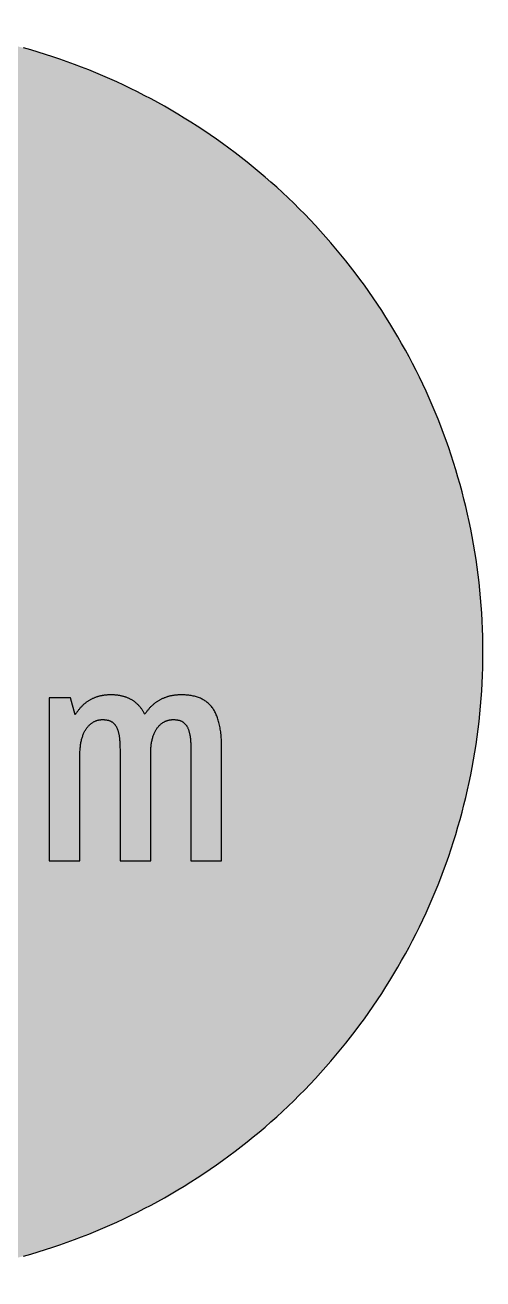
# Model space of a CAD drawing. Header units: millimetres. Extents: x 0 to 212, y 0 to 212.
# Drawn here: x 134.5 to 211.7, y 0.1 to 211.7 of the extents above; entities that cross this region are included whole.
import ezdxf

# ---------------------------------------------------------------- set-up
doc = ezdxf.new("R2010")
doc.units = ezdxf.units.MM

msp = doc.modelspace()

# ---------------------------------------------------------------- hatches: boundary and pattern name
for color, points in [(254, [(211.7189, 105.8869), (211.709, 107.2007), (211.6861, 108.5139), (211.6455, 109.8245), (211.5871, 111.1326), (211.5134, 112.4407), (211.4245, 113.7437), (211.3204, 115.0468), (211.201, 116.3447), (211.0638, 117.6426), (210.9114, 118.9355), (210.7413, 120.2258), (210.5584, 121.5136), (210.3577, 122.7988), (210.1418, 124.079), (209.9107, 125.3566), (209.6643, 126.6292), (209.4027, 127.8992), (209.1258, 129.1641), (208.8337, 130.4239), (208.5264, 131.6812), (208.2038, 132.936), (207.866, 134.1831), (207.5104, 135.4277), (207.1421, 136.6647), (206.7611, 137.8991), (206.3623, 139.1285), (205.9483, 140.3502), (205.5216, 141.5694), (205.0771, 142.781), (204.6199, 143.9901), (204.1474, 145.1915), (203.6623, 146.3853), (203.1619, 147.574), (202.6463, 148.7576), (202.1154, 149.9362), (201.5693, 151.1046), (201.0105, 152.2705), (200.439, 153.4262), (199.8523, 154.5768), (199.2503, 155.7198), (198.6356, 156.8577), (198.0057, 157.9855), (197.3605, 159.1081), (196.7052, 160.2232), (196.0321, 161.3281), (195.3489, 162.4279), (194.6504, 163.5176), (193.9366, 164.6022), (193.2102, 165.6766), (192.471, 166.7434), (191.7167, 167.8), (190.9521, 168.849), (190.1698, 169.8904), (189.3773, 170.9217), (188.5696, 171.9428), (187.7517, 172.9562), (186.9161, 173.9621), (186.0702, 174.9552), (185.2117, 175.9407), (184.338, 176.9161), (183.454, 177.8838), (182.5549, 178.8389), (181.643, 179.7837), (180.721, 180.7185), (179.7837, 181.643), (178.8389, 182.5549), (177.8838, 183.454), (176.9161, 184.338), (175.9407, 185.2117), (174.9552, 186.0702), (173.9621, 186.9161), (172.9562, 187.7492), (171.9428, 188.5696), (170.9217, 189.3773), (169.8904, 190.1698), (168.849, 190.9496), (167.8, 191.7167), (166.7408, 192.471), (165.6766, 193.2102), (164.6022, 193.9366), (163.5176, 194.6504), (162.4279, 195.3489), (161.3281, 196.0321), (160.2232, 196.7052), (159.1081, 197.3631), (157.9855, 198.0057), (156.8577, 198.6356), (155.7198, 199.2503), (154.5768, 199.8523), (153.4262, 200.439), (152.2705, 201.0131), (151.1046, 201.5719), (149.9362, 202.1154), (148.7576, 202.6463), (147.574, 203.1619), (146.3853, 203.6623), (145.1889, 204.15), (143.9875, 204.6199), (142.781, 205.0796), (141.5694, 205.5216), (140.3502, 205.9483), (139.1285, 206.3623), (137.8991, 206.7611), (136.6647, 207.1446), (135.4252, 207.5129), (134.1831, 207.866), (132.9334, 208.2038), (131.6812, 208.5264), (130.4239, 208.8337), (129.1641, 209.1284), (127.8966, 209.4052), (126.6292, 209.6668), (125.3541, 209.9132), (124.0765, 210.1444), (122.7963, 210.3603), (121.5136, 210.5584), (120.2258, 210.7438), (118.9355, 210.9114), (117.6401, 211.0638), (116.3447, 211.201), (115.0468, 211.3229), (113.7437, 211.4271), (112.4382, 211.516), (111.1326, 211.5896), (109.8245, 211.6455), (108.5113, 211.6861), (107.1982, 211.7115), (105.885, 211.7192), (104.5693, 211.7115), (103.2561, 211.6861), (101.9454, 211.6455), (100.6373, 211.5896), (99.3292, 211.516), (98.0262, 211.4271), (96.7232, 211.3229), (95.4253, 211.201), (94.1273, 211.0638), (92.8345, 210.9114), (91.5441, 210.7438), (90.2564, 210.5584), (88.9711, 210.3603), (87.691, 210.1444), (86.4133, 209.9132), (85.1408, 209.6668), (83.8708, 209.4052), (82.6059, 209.1284), (81.346, 208.8337), (80.0887, 208.5264), (78.834, 208.2038), (77.5868, 207.866), (76.3422, 207.5129), (75.1053, 207.1446), (73.8708, 206.7611), (72.6415, 206.3623), (71.4197, 205.9483), (70.2005, 205.5216), (68.9889, 205.0796), (67.7799, 204.6199), (66.5785, 204.15), (65.3847, 203.6623), (64.196, 203.1619), (63.0123, 202.6463), (61.8338, 202.1154), (60.6628, 201.5719), (59.4995, 201.0131), (58.3438, 200.439), (57.1932, 199.8523), (56.0502, 199.2503), (54.9123, 198.6356), (53.7845, 198.0057), (52.6618, 197.3631), (51.5468, 196.7052), (50.4419, 196.0321), (49.342, 195.3489), (48.2524, 194.6504), (47.1678, 193.9366), (46.0934, 193.2102), (45.0266, 192.471), (43.9699, 191.7167), (42.9209, 190.9496), (41.8795, 190.1698), (40.8483, 189.3773), (39.8272, 188.5696), (38.8137, 187.7492), (37.8079, 186.9161), (36.8148, 186.0702), (35.8292, 185.2117), (34.8539, 184.338), (33.8861, 183.454), (32.9311, 182.5549), (31.9862, 181.643), (31.049, 180.7185), (30.1269, 179.7837), (29.2151, 178.8389), (28.3159, 177.8838), (27.432, 176.9161), (26.5582, 175.9407), (25.6997, 174.9552), (24.8539, 173.9621), (24.0208, 172.9562), (23.2004, 171.9428), (22.3926, 170.9217), (21.6002, 169.8904), (20.8204, 168.849), (20.0533, 167.8), (19.2989, 166.7434), (18.5598, 165.6766), (17.8333, 164.6022), (17.1196, 163.5176), (16.4211, 162.4279), (15.7378, 161.3281), (15.0647, 160.2232), (14.4069, 159.1081), (13.7643, 157.9855), (13.1343, 156.8577), (12.5197, 155.7198), (11.9177, 154.5768), (11.3309, 153.4262), (10.7569, 152.2705), (10.1981, 151.1046), (9.6545, 149.9362), (9.1237, 148.7576), (8.6081, 147.574), (8.1077, 146.3853), (7.62, 145.1915), (7.1501, 143.9901), (6.6904, 142.781), (6.2484, 141.5694), (5.8217, 140.3502), (5.4077, 139.1285), (5.0089, 137.8991), (4.6253, 136.6647), (4.257, 135.4277), (3.904, 134.1831), (3.5662, 132.936), (3.2436, 131.6812), (2.9362, 130.4239), (2.6416, 129.1641), (2.3647, 127.8992), (2.1031, 126.6292), (1.8567, 125.3566), (1.6256, 124.079), (1.4097, 122.7988), (1.2116, 121.5136), (1.0262, 120.2258), (0.8585, 118.9355), (0.7061, 117.6426), (0.569, 116.3447), (0.447, 115.0468), (0.3429, 113.7437), (0.254, 112.4407), (0.1803, 111.1326), (0.1245, 109.8245), (0.0838, 108.5139), (0.0584, 107.2007), (0.0508, 105.885), (0.0584, 104.5718), (0.0838, 103.2586), (0.1245, 101.9454), (0.1803, 100.6373), (0.254, 99.3318), (0.3429, 98.0262), (0.447, 96.7232), (0.569, 95.4253), (0.7061, 94.1299), (0.8585, 92.8345), (1.0262, 91.5441), (1.2116, 90.2564), (1.4097, 88.9737), (1.6256, 87.6935), (1.8567, 86.4159), (2.1031, 85.1408), (2.3647, 83.8733), (2.6416, 82.6059), (2.9362, 81.346), (3.2436, 80.0887), (3.5662, 78.8365), (3.904, 77.5868), (4.257, 76.3448), (4.6253, 75.1053), (5.0089, 73.8708), (5.4077, 72.6415), (5.8217, 71.4197), (6.2484, 70.2005), (6.6904, 68.9889), (7.1501, 67.7824), (7.62, 66.581), (8.1077, 65.3847), (8.6081, 64.196), (9.1237, 63.0123), (9.6545, 61.8338), (10.1981, 60.6654), (10.7569, 59.4995), (11.3309, 58.3438), (11.9177, 57.1932), (12.5197, 56.0502), (13.1343, 54.9123), (13.7643, 53.7845), (14.4069, 52.6618), (15.0647, 51.5468), (15.7378, 50.4419), (16.4211, 49.342), (17.1196, 48.2524), (17.8333, 47.1678), (18.5598, 46.0934), (19.2989, 45.0291), (20.0533, 43.9699), (20.8204, 42.9209), (21.6002, 41.8795), (22.3926, 40.8483), (23.2004, 39.8272), (24.0208, 38.8137), (24.8539, 37.8079), (25.6997, 36.8148), (26.5582, 35.8292), (27.432, 34.8539), (28.3159, 33.8861), (29.2151, 32.9311), (30.1269, 31.9862), (31.049, 31.049), (31.9862, 30.1269), (32.9311, 29.2151), (33.8861, 28.3159), (34.8539, 27.432), (35.8292, 26.5582), (36.8148, 25.6997), (37.8079, 24.8539), (38.8137, 24.0182), (39.8272, 23.2004), (40.8483, 22.3926), (41.8795, 21.6002), (42.9209, 20.8178), (43.9699, 20.0533), (45.0266, 19.2989), (46.0934, 18.5598), (47.1678, 17.8333), (48.2524, 17.1196), (49.342, 16.4211), (50.4419, 15.7378), (51.5468, 15.0647), (52.6618, 14.4094), (53.7845, 13.7643), (54.9123, 13.1343), (56.0502, 12.5197), (57.1932, 11.9177), (58.3438, 11.3309), (59.4995, 10.7594), (60.6628, 10.2006), (61.8338, 9.6545), (63.0123, 9.1237), (64.196, 8.6081), (65.3847, 8.1077), (66.5785, 7.6225), (67.7799, 7.1501), (68.9889, 6.6929), (70.2005, 6.2484), (71.4197, 5.8217), (72.6415, 5.4077), (73.8708, 5.0089), (75.1053, 4.6279), (76.3422, 4.2596), (77.5868, 3.904), (78.834, 3.5662), (80.0887, 3.2436), (81.346, 2.9362), (82.6059, 2.6441), (83.8708, 2.3673), (85.1408, 2.1057), (86.4133, 1.8593), (87.691, 1.6281), (88.9711, 1.4122), (90.2564, 1.2116), (91.5441, 1.0287), (92.8345, 0.8585), (94.1273, 0.7061), (95.4253, 0.569), (96.7232, 0.4496), (98.0262, 0.3454), (99.3292, 0.2565), (100.6373, 0.1829), (101.9454, 0.1245), (103.2561, 0.0838), (104.5693, 0.061), (105.885, 0.0533), (107.1982, 0.061), (108.5113, 0.0838), (109.8245, 0.1245), (111.1326, 0.1829), (112.4382, 0.2565), (113.7437, 0.3454), (115.0468, 0.4496), (116.3447, 0.569), (117.6401, 0.7061), (118.9355, 0.8585), (120.2258, 1.0287), (121.5136, 1.2116), (122.7963, 1.4122), (124.0765, 1.6281), (125.3541, 1.8593), (126.6292, 2.1057), (127.8966, 2.3673), (129.1641, 2.6441), (130.4239, 2.9362), (131.6812, 3.2436), (132.9334, 3.5662), (134.1831, 3.904), (135.4252, 4.2596), (136.6647, 4.6279), (137.8991, 5.0089), (139.1285, 5.4077), (140.3502, 5.8217), (141.5694, 6.2484), (142.781, 6.6929), (143.9875, 7.1501), (145.1889, 7.6225), (146.3853, 8.1077), (147.574, 8.6081), (148.7576, 9.1237), (149.9362, 9.6545), (151.1046, 10.2006), (152.2705, 10.7594), (153.4262, 11.3309), (154.5768, 11.9177), (155.7198, 12.5197), (156.8577, 13.1343), (157.9855, 13.7643), (159.1081, 14.4094), (160.2232, 15.0647), (161.3281, 15.7378), (162.4279, 16.4211), (163.5176, 17.1196), (164.6022, 17.8333), (165.6766, 18.5598), (166.7408, 19.2989), (167.8, 20.0533), (168.849, 20.8178), (169.8904, 21.6002), (170.9217, 22.3926), (171.9428, 23.2004), (172.9562, 24.0182), (173.9621, 24.8539), (174.9552, 25.6997), (175.9407, 26.5582), (176.9161, 27.432), (177.8838, 28.3159), (178.8389, 29.2151), (179.7837, 30.1269), (180.721, 31.049), (181.643, 31.9862), (182.5549, 32.9311), (183.454, 33.8861), (184.338, 34.8539), (185.2117, 35.8292), (186.0702, 36.8148), (186.9161, 37.8079), (187.7517, 38.8137), (188.5696, 39.8272), (189.3773, 40.8483), (190.1698, 41.8795), (190.9521, 42.9209), (191.7167, 43.9699), (192.471, 45.0291), (193.2102, 46.0934), (193.9366, 47.1678), (194.6504, 48.2524), (195.3489, 49.342), (196.0321, 50.4419), (196.7052, 51.5468), (197.3605, 52.6618), (198.0057, 53.7845), (198.6356, 54.9123), (199.2503, 56.0502), (199.8523, 57.1932), (200.439, 58.3438), (201.0105, 59.4995), (201.5693, 60.6654), (202.1154, 61.8338), (202.6463, 63.0123), (203.1619, 64.196), (203.6623, 65.3847), (204.1474, 66.581), (204.6199, 67.7824), (205.0771, 68.9889), (205.5216, 70.2005), (205.9483, 71.4197), (206.3623, 72.6415), (206.7611, 73.8708), (207.1421, 75.1053), (207.5104, 76.3448), (207.866, 77.5868), (208.2038, 78.8365), (208.5264, 80.0887), (208.8337, 81.346), (209.1258, 82.6059), (209.4027, 83.8733), (209.6643, 85.1408), (209.9107, 86.4159), (210.1418, 87.6935), (210.3577, 88.9737), (210.5584, 90.2564), (210.7413, 91.5441), (210.9114, 92.8345), (211.0638, 94.1299), (211.201, 95.4253), (211.3204, 96.7232), (211.4245, 98.0262), (211.5134, 99.3318), (211.5871, 100.6373), (211.6455, 101.9454), (211.6861, 103.2586), (211.709, 104.5718), (211.7166, 105.885)]), (59, [(155.6632, 70.6092), (155.6632, 88.7578), (155.6639, 88.9686), (155.669, 89.1743), (155.6766, 89.375), (155.6868, 89.5706), (155.702, 89.7636), (155.7172, 89.949), (155.7376, 90.1319), (155.7604, 90.3097), (155.7858, 90.4824), (155.8138, 90.6501), (155.8442, 90.8152), (155.8773, 90.9752), (155.9128, 91.1301), (155.9509, 91.28), (155.9916, 91.4273), (156.0347, 91.5695), (156.0779, 91.7092), (156.1262, 91.8439), (156.1744, 91.9734), (156.2252, 92.1004), (156.2786, 92.2223), (156.3345, 92.3392), (156.3903, 92.4535), (156.4488, 92.5652), (156.5097, 92.6719), (156.5707, 92.776), (156.6342, 92.8751), (156.7002, 92.9716), (156.7663, 93.0631), (156.8323, 93.1545), (156.9009, 93.2383), (156.972, 93.3221), (157.0431, 93.4009), (157.1142, 93.4771), (157.1879, 93.5482), (157.2641, 93.6168), (157.3378, 93.6828), (157.414, 93.7463), (157.4927, 93.8073), (157.5689, 93.8632), (157.6476, 93.919), (157.7264, 93.9698), (157.8051, 94.0181), (157.8839, 94.0638), (157.9651, 94.107), (158.0464, 94.1476), (158.1252, 94.1832), (158.2064, 94.2188), (158.2877, 94.2518), (158.369, 94.2823), (158.4503, 94.3102), (158.5316, 94.3356), (158.6128, 94.3585), (158.6916, 94.3788), (158.7729, 94.3966), (158.8516, 94.4143), (158.9329, 94.427), (159.0116, 94.4397), (159.0904, 94.4499), (159.1691, 94.4575), (159.2453, 94.4651), (159.3215, 94.4702), (159.3977, 94.4728), (159.4714, 94.4728), (159.5628, 94.4728), (159.6542, 94.4702), (159.7406, 94.4651), (159.8295, 94.4601), (159.9133, 94.4524), (159.9971, 94.4448), (160.081, 94.4347), (160.1622, 94.422), (160.241, 94.4067), (160.3197, 94.3915), (160.3985, 94.3737), (160.4721, 94.3534), (160.5483, 94.3305), (160.6194, 94.3077), (160.6906, 94.2823), (160.7617, 94.2543), (160.8303, 94.2238), (160.8963, 94.1908), (160.9623, 94.1553), (161.0284, 94.1172), (161.0893, 94.0791), (161.1503, 94.0359), (161.2113, 93.9927), (161.2697, 93.9444), (161.3281, 93.8962), (161.384, 93.8428), (161.4373, 93.7895), (161.4907, 93.7311), (161.5415, 93.6701), (161.5923, 93.6066), (161.6405, 93.5431), (161.6888, 93.4745), (161.7345, 93.4009), (161.7777, 93.3272), (161.8209, 93.251), (161.8615, 93.1697), (161.9021, 93.0859), (161.9402, 92.9996), (161.9783, 92.9081), (162.0139, 92.8167), (162.0469, 92.7202), (162.0799, 92.6186), (162.113, 92.517), (162.1434, 92.4103), (162.1714, 92.3011), (162.1968, 92.1868), (162.2222, 92.0699), (162.2476, 91.9505), (162.2704, 91.8261), (162.2908, 91.6965), (162.3111, 91.567), (162.3289, 91.4298), (162.3466, 91.2927), (162.3619, 91.1479), (162.3746, 91.0006), (162.3873, 90.8507), (162.4, 90.6958), (162.4076, 90.5383), (162.4178, 90.3757), (162.4228, 90.2081), (162.4279, 90.0354), (162.433, 89.8601), (162.433, 89.6823), (162.4355, 89.4969), (162.4362, 70.6092), (167.6217, 70.6092), (167.6217, 89.7636), (167.6197, 90.0506), (167.6146, 90.3326), (167.607, 90.6094), (167.5968, 90.8837), (167.5841, 91.1504), (167.5663, 91.4121), (167.546, 91.6686), (167.5257, 91.9226), (167.4978, 92.169), (167.4698, 92.4128), (167.4393, 92.649), (167.4038, 92.8827), (167.3657, 93.1088), (167.3225, 93.3323), (167.2793, 93.5507), (167.2311, 93.7641), (167.1803, 93.9724), (167.1244, 94.1756), (167.0685, 94.3737), (167.0075, 94.5667), (166.944, 94.7572), (166.8755, 94.9401), (166.8043, 95.1205), (166.7307, 95.2957), (166.6519, 95.4659), (166.5707, 95.631), (166.4868, 95.7936), (166.4005, 95.9485), (166.309, 96.1009), (166.2125, 96.2482), (166.116, 96.3905), (166.0144, 96.5302), (165.9077, 96.6622), (165.7985, 96.7918), (165.6867, 96.9162), (165.5699, 97.0356), (165.4505, 97.1525), (165.3286, 97.2642), (165.2016, 97.3709), (165.0695, 97.4725), (164.9374, 97.569), (164.7977, 97.663), (164.658, 97.7519), (164.5107, 97.8383), (164.3634, 97.917), (164.211, 97.9932), (164.0535, 98.0669), (163.8935, 98.1329), (163.7284, 98.1964), (163.5608, 98.2574), (163.388, 98.3107), (163.2128, 98.3615), (163.0324, 98.4098), (162.8496, 98.4504), (162.6616, 98.491), (162.4711, 98.5241), (162.2755, 98.5545), (162.0749, 98.5799), (161.8717, 98.6028), (161.6659, 98.6206), (161.4551, 98.6333), (161.2392, 98.6434), (161.0182, 98.6511), (160.7947, 98.6511), (160.6779, 98.6511), (160.5636, 98.6485), (160.4467, 98.646), (160.3324, 98.6409), (160.2181, 98.6333), (160.1038, 98.6257), (159.9921, 98.6155), (159.8778, 98.6053), (159.766, 98.5926), (159.6542, 98.5774), (159.5425, 98.5622), (159.4333, 98.5444), (159.3215, 98.5266), (159.2123, 98.5063), (159.1031, 98.4834), (158.9938, 98.4606), (158.8872, 98.4352), (158.7805, 98.4072), (158.6738, 98.3793), (158.5671, 98.3488), (158.463, 98.3183), (158.3588, 98.2853), (158.2547, 98.2497), (158.1506, 98.2142), (158.049, 98.1761), (157.9448, 98.138), (157.8458, 98.0948), (157.7442, 98.0542), (157.6451, 98.0084), (157.546, 97.9627), (157.447, 97.9145), (157.3479, 97.8662), (157.2514, 97.8154), (157.1549, 97.7621), (157.0609, 97.7062), (156.9644, 97.6503), (156.8704, 97.5944), (156.779, 97.5335), (156.685, 97.4725), (156.5935, 97.409), (156.5046, 97.3455), (156.4132, 97.2795), (156.3243, 97.2109), (156.2354, 97.1398), (156.149, 97.0686), (156.0627, 96.995), (155.9763, 96.9213), (155.89, 96.8451), (155.8061, 96.7664), (155.7249, 96.6851), (155.641, 96.6038), (155.5598, 96.52), (155.4785, 96.4336), (155.3997, 96.3473), (155.321, 96.2558), (155.2423, 96.1669), (155.1661, 96.073), (155.0899, 95.979), (155.0162, 95.8825), (154.9425, 95.7834), (154.8689, 95.6818), (154.7978, 95.5802), (154.7266, 95.4761), (154.6555, 95.3719), (154.6022, 95.4735), (154.5488, 95.5751), (154.4955, 95.6767), (154.4371, 95.7732), (154.3812, 95.8698), (154.3228, 95.9663), (154.2618, 96.0577), (154.2009, 96.1492), (154.1399, 96.2406), (154.0764, 96.327), (154.0129, 96.4159), (153.9469, 96.4997), (153.8808, 96.5835), (153.8122, 96.6648), (153.7437, 96.7435), (153.6725, 96.8223), (153.6014, 96.8985), (153.5303, 96.9721), (153.4566, 97.0458), (153.3804, 97.1169), (153.3042, 97.188), (153.228, 97.2541), (153.1493, 97.3226), (153.068, 97.3861), (152.9867, 97.4496), (152.9055, 97.5106), (152.8216, 97.5716), (152.7378, 97.63), (152.6515, 97.6859), (152.5651, 97.7392), (152.4762, 97.7925), (152.3873, 97.8459), (152.2984, 97.8941), (152.207, 97.9449), (152.113, 97.9907), (152.019, 98.0364), (151.9225, 98.0796), (151.826, 98.1202), (151.7294, 98.1608), (151.6304, 98.2015), (151.5288, 98.237), (151.4297, 98.2726), (151.3256, 98.3056), (151.2214, 98.3386), (151.1173, 98.3691), (151.0106, 98.3996), (150.9039, 98.4275), (150.7947, 98.4529), (150.6855, 98.4758), (150.5737, 98.4987), (150.462, 98.5215), (150.3477, 98.5393), (150.2334, 98.5571), (150.1165, 98.5749), (149.9997, 98.5901), (149.8803, 98.6028), (149.7609, 98.613), (149.6416, 98.6231), (149.5196, 98.6333), (149.3952, 98.6409), (149.2707, 98.646), (149.1437, 98.6485), (149.0167, 98.6511), (148.8897, 98.6511), (148.7805, 98.6511), (148.6713, 98.6485), (148.5621, 98.646), (148.4528, 98.6409), (148.3462, 98.6358), (148.2369, 98.6257), (148.1303, 98.618), (148.021, 98.6079), (147.9144, 98.5952), (147.8077, 98.5799), (147.701, 98.5647), (147.5943, 98.5495), (147.4876, 98.5291), (147.3835, 98.5088), (147.2768, 98.4885), (147.1727, 98.4656), (147.0685, 98.4402), (146.9644, 98.4148), (146.8603, 98.3869), (146.7587, 98.3564), (146.6545, 98.3259), (146.5529, 98.2929), (146.4513, 98.2599), (146.3497, 98.2218), (146.2481, 98.1837), (146.1491, 98.1456), (146.05, 98.105), (145.9509, 98.0618), (145.8519, 98.0161), (145.7554, 97.9703), (145.6588, 97.9221), (145.5623, 97.8713), (145.4658, 97.8205), (145.3693, 97.7671), (145.2753, 97.7113), (145.1813, 97.6554), (145.0899, 97.5944), (144.9959, 97.5335), (144.9045, 97.4725), (144.8156, 97.4065), (144.7241, 97.3404), (144.6352, 97.2718), (144.5463, 97.2033), (144.46, 97.1296), (144.3736, 97.0559), (144.2872, 96.9797), (144.2034, 96.901), (144.1196, 96.8223), (144.0358, 96.741), (143.9545, 96.6572), (143.8732, 96.5708), (143.7919, 96.4819), (143.7132, 96.393), (143.6345, 96.3016), (143.5583, 96.2076), (143.4821, 96.1111), (143.4059, 96.012), (143.3322, 95.9129), (143.2585, 95.8088), (143.1874, 95.7047), (143.1163, 95.598), (143.0452, 95.4913), (142.9766, 95.3795), (142.9106, 95.2652), (142.1172, 98.1244), (138.5175, 98.1244), (138.5175, 70.6092), (143.7047, 70.6092), (143.7047, 88.4407), (143.7056, 88.6612), (143.7107, 88.8797), (143.7183, 89.093), (143.7284, 89.3013), (143.7437, 89.502), (143.7615, 89.7001), (143.7818, 89.8931), (143.8046, 90.0811), (143.83, 90.264), (143.858, 90.4418), (143.891, 90.6145), (143.924, 90.7847), (143.9596, 90.9472), (143.9977, 91.1073), (144.0383, 91.2622), (144.084, 91.4146), (144.1272, 91.5594), (144.1755, 91.7016), (144.2263, 91.8388), (144.2771, 91.9734), (144.333, 92.1004), (144.3863, 92.2274), (144.4447, 92.3468), (144.5031, 92.4636), (144.5641, 92.5779), (144.6276, 92.6871), (144.6911, 92.7913), (144.7571, 92.8929), (144.8232, 92.9894), (144.8918, 93.0834), (144.9629, 93.1748), (145.0315, 93.2612), (145.1051, 93.345), (145.1762, 93.4237), (145.2524, 93.4999), (145.3261, 93.5736), (145.4023, 93.6447), (145.4785, 93.7108), (145.5547, 93.7743), (145.6334, 93.8327), (145.7122, 93.8911), (145.7909, 93.9444), (145.8697, 93.9952), (145.9484, 94.0435), (146.0297, 94.0892), (146.1084, 94.1299), (146.1897, 94.1705), (146.271, 94.2061), (146.3497, 94.2416), (146.431, 94.2721), (146.5123, 94.3026), (146.591, 94.328), (146.6698, 94.3534), (146.751, 94.3737), (146.8298, 94.394), (146.9085, 94.4118), (146.9873, 94.427), (147.0635, 94.4397), (147.1397, 94.4499), (147.2159, 94.4575), (147.2921, 94.4651), (147.3657, 94.4702), (147.4394, 94.4728), (147.513, 94.4728), (147.6019, 94.4728), (147.6934, 94.4702), (147.7823, 94.4651), (147.8686, 94.4601), (147.9525, 94.4524), (148.0388, 94.4448), (148.1201, 94.4347), (148.2014, 94.422), (148.2827, 94.4067), (148.3589, 94.3915), (148.4376, 94.3737), (148.5138, 94.3534), (148.5875, 94.3305), (148.6611, 94.3077), (148.7322, 94.2823), (148.8008, 94.2543), (148.8694, 94.2238), (148.938, 94.1908), (149.004, 94.1553), (149.0675, 94.1172), (149.131, 94.0791), (149.192, 94.0359), (149.2529, 93.9927), (149.3114, 93.9444), (149.3672, 93.8962), (149.4231, 93.8428), (149.479, 93.7895), (149.5298, 93.7311), (149.5831, 93.6701), (149.6339, 93.6066), (149.6822, 93.5431), (149.7279, 93.4745), (149.7736, 93.4009), (149.8194, 93.3272), (149.8625, 93.251), (149.9032, 93.1697), (149.9438, 93.0859), (149.9819, 92.9996), (150.02, 92.9081), (150.0556, 92.8167), (150.0886, 92.7202), (150.1216, 92.6186), (150.1546, 92.517), (150.1826, 92.4103), (150.2131, 92.3011), (150.2385, 92.1868), (150.2639, 92.0699), (150.2893, 91.9505), (150.3121, 91.8261), (150.3324, 91.6965), (150.3528, 91.567), (150.3705, 91.4298), (150.3883, 91.2927), (150.4036, 91.1479), (150.4163, 91.0006), (150.429, 90.8507), (150.4417, 90.6958), (150.4493, 90.5383), (150.4569, 90.3757), (150.4645, 90.2081), (150.4696, 90.0354), (150.4747, 89.8601), (150.4747, 89.6823), (150.4772, 89.4969), (150.4777, 70.6092)])]:
    msp.add_hatch(color=color).paths.add_polyline_path(points)

# ---------------------------------------------------------------- linework, layer by layer
at = {"color": 254}
for points in [[(211.7189, 105.8869), (211.709, 107.2007), (211.6861, 108.5139), (211.6455, 109.8245), (211.5871, 111.1326), (211.5134, 112.4407), (211.4245, 113.7437), (211.3204, 115.0468), (211.201, 116.3447), (211.0638, 117.6426), (210.9114, 118.9355), (210.7413, 120.2258), (210.5584, 121.5136), (210.3577, 122.7988), (210.1418, 124.079), (209.9107, 125.3566), (209.6643, 126.6292), (209.4027, 127.8992), (209.1258, 129.1641), (208.8337, 130.4239), (208.5264, 131.6812), (208.2038, 132.936), (207.866, 134.1831), (207.5104, 135.4277), (207.1421, 136.6647), (206.7611, 137.8991), (206.3623, 139.1285), (205.9483, 140.3502), (205.5216, 141.5694), (205.0771, 142.781), (204.6199, 143.9901), (204.1474, 145.1915), (203.6623, 146.3853), (203.1619, 147.574), (202.6463, 148.7576), (202.1154, 149.9362), (201.5693, 151.1046), (201.0105, 152.2705), (200.439, 153.4262), (199.8523, 154.5768), (199.2503, 155.7198), (198.6356, 156.8577), (198.0057, 157.9855), (197.3605, 159.1081), (196.7052, 160.2232), (196.0321, 161.3281), (195.3489, 162.4279), (194.6504, 163.5176), (193.9366, 164.6022), (193.2102, 165.6766), (192.471, 166.7434), (191.7167, 167.8), (190.9521, 168.849), (190.1698, 169.8904), (189.3773, 170.9217), (188.5696, 171.9428), (187.7517, 172.9562), (186.9161, 173.9621), (186.0702, 174.9552), (185.2117, 175.9407), (184.338, 176.9161), (183.454, 177.8838), (182.5549, 178.8389), (181.643, 179.7837), (180.721, 180.7185), (179.7837, 181.643), (178.8389, 182.5549), (177.8838, 183.454), (176.9161, 184.338), (175.9407, 185.2117), (174.9552, 186.0702), (173.9621, 186.9161), (172.9562, 187.7492), (171.9428, 188.5696), (170.9217, 189.3773), (169.8904, 190.1698), (168.849, 190.9496), (167.8, 191.7167), (166.7408, 192.471), (165.6766, 193.2102), (164.6022, 193.9366), (163.5176, 194.6504), (162.4279, 195.3489), (161.3281, 196.0321), (160.2232, 196.7052), (159.1081, 197.3631), (157.9855, 198.0057), (156.8577, 198.6356), (155.7198, 199.2503), (154.5768, 199.8523), (153.4262, 200.439), (152.2705, 201.0131), (151.1046, 201.5719), (149.9362, 202.1154), (148.7576, 202.6463), (147.574, 203.1619), (146.3853, 203.6623), (145.1889, 204.15), (143.9875, 204.6199), (142.781, 205.0796), (141.5694, 205.5216), (140.3502, 205.9483), (139.1285, 206.3623), (137.8991, 206.7611), (136.6647, 207.1446), (135.4252, 207.5129), (134.1831, 207.866)], [(134.1831, 3.904), (135.4252, 4.2596), (136.6647, 4.6279), (137.8991, 5.0089), (139.1285, 5.4077), (140.3502, 5.8217), (141.5694, 6.2484), (142.781, 6.6929), (143.9875, 7.1501), (145.1889, 7.6225), (146.3853, 8.1077), (147.574, 8.6081), (148.7576, 9.1237), (149.9362, 9.6545), (151.1046, 10.2006), (152.2705, 10.7594), (153.4262, 11.3309), (154.5768, 11.9177), (155.7198, 12.5197), (156.8577, 13.1343), (157.9855, 13.7643), (159.1081, 14.4094), (160.2232, 15.0647), (161.3281, 15.7378), (162.4279, 16.4211), (163.5176, 17.1196), (164.6022, 17.8333), (165.6766, 18.5598), (166.7408, 19.2989), (167.8, 20.0533), (168.849, 20.8178), (169.8904, 21.6002), (170.9217, 22.3926), (171.9428, 23.2004), (172.9562, 24.0182), (173.9621, 24.8539), (174.9552, 25.6997), (175.9407, 26.5582), (176.9161, 27.432), (177.8838, 28.3159), (178.8389, 29.2151), (179.7837, 30.1269), (180.721, 31.049), (181.643, 31.9862), (182.5549, 32.9311), (183.454, 33.8861), (184.338, 34.8539), (185.2117, 35.8292), (186.0702, 36.8148), (186.9161, 37.8079), (187.7517, 38.8137), (188.5696, 39.8272), (189.3773, 40.8483), (190.1698, 41.8795), (190.9521, 42.9209), (191.7167, 43.9699), (192.471, 45.0291), (193.2102, 46.0934), (193.9366, 47.1678), (194.6504, 48.2524), (195.3489, 49.342), (196.0321, 50.4419), (196.7052, 51.5468), (197.3605, 52.6618), (198.0057, 53.7845), (198.6356, 54.9123), (199.2503, 56.0502), (199.8523, 57.1932), (200.439, 58.3438), (201.0105, 59.4995), (201.5693, 60.6654), (202.1154, 61.8338), (202.6463, 63.0123), (203.1619, 64.196), (203.6623, 65.3847), (204.1474, 66.581), (204.6199, 67.7824), (205.0771, 68.9889), (205.5216, 70.2005), (205.9483, 71.4197), (206.3623, 72.6415), (206.7611, 73.8708), (207.1421, 75.1053), (207.5104, 76.3448), (207.866, 77.5868), (208.2038, 78.8365), (208.5264, 80.0887), (208.8337, 81.346), (209.1258, 82.6059), (209.4027, 83.8733), (209.6643, 85.1408), (209.9107, 86.4159), (210.1418, 87.6935), (210.3577, 88.9737), (210.5584, 90.2564), (210.7413, 91.5441), (210.9114, 92.8345), (211.0638, 94.1299), (211.201, 95.4253), (211.3204, 96.7232), (211.4245, 98.0262), (211.5134, 99.3318), (211.5871, 100.6373), (211.6455, 101.9454), (211.6861, 103.2586), (211.709, 104.5718), (211.7166, 105.885), (211.7189, 105.8869)]]:
    msp.add_lwpolyline(points, dxfattribs=at)
at = {"color": 59}
msp.add_lwpolyline([(155.6632, 70.6092), (155.6632, 88.7578), (155.6639, 88.9686), (155.669, 89.1743), (155.6766, 89.375), (155.6868, 89.5706), (155.702, 89.7636), (155.7172, 89.949), (155.7376, 90.1319), (155.7604, 90.3097), (155.7858, 90.4824), (155.8138, 90.6501), (155.8442, 90.8152), (155.8773, 90.9752), (155.9128, 91.1301), (155.9509, 91.28), (155.9916, 91.4273), (156.0347, 91.5695), (156.0779, 91.7092), (156.1262, 91.8439), (156.1744, 91.9734), (156.2252, 92.1004), (156.2786, 92.2223), (156.3345, 92.3392), (156.3903, 92.4535), (156.4488, 92.5652), (156.5097, 92.6719), (156.5707, 92.776), (156.6342, 92.8751), (156.7002, 92.9716), (156.7663, 93.0631), (156.8323, 93.1545), (156.9009, 93.2383), (156.972, 93.3221), (157.0431, 93.4009), (157.1142, 93.4771), (157.1879, 93.5482), (157.2641, 93.6168), (157.3378, 93.6828), (157.414, 93.7463), (157.4927, 93.8073), (157.5689, 93.8632), (157.6476, 93.919), (157.7264, 93.9698), (157.8051, 94.0181), (157.8839, 94.0638), (157.9651, 94.107), (158.0464, 94.1476), (158.1252, 94.1832), (158.2064, 94.2188), (158.2877, 94.2518), (158.369, 94.2823), (158.4503, 94.3102), (158.5316, 94.3356), (158.6128, 94.3585), (158.6916, 94.3788), (158.7729, 94.3966), (158.8516, 94.4143), (158.9329, 94.427), (159.0116, 94.4397), (159.0904, 94.4499), (159.1691, 94.4575), (159.2453, 94.4651), (159.3215, 94.4702), (159.3977, 94.4728), (159.4714, 94.4728), (159.5628, 94.4728), (159.6542, 94.4702), (159.7406, 94.4651), (159.8295, 94.4601), (159.9133, 94.4524), (159.9971, 94.4448), (160.081, 94.4347), (160.1622, 94.422), (160.241, 94.4067), (160.3197, 94.3915), (160.3985, 94.3737), (160.4721, 94.3534), (160.5483, 94.3305), (160.6194, 94.3077), (160.6906, 94.2823), (160.7617, 94.2543), (160.8303, 94.2238), (160.8963, 94.1908), (160.9623, 94.1553), (161.0284, 94.1172), (161.0893, 94.0791), (161.1503, 94.0359), (161.2113, 93.9927), (161.2697, 93.9444), (161.3281, 93.8962), (161.384, 93.8428), (161.4373, 93.7895), (161.4907, 93.7311), (161.5415, 93.6701), (161.5923, 93.6066), (161.6405, 93.5431), (161.6888, 93.4745), (161.7345, 93.4009), (161.7777, 93.3272), (161.8209, 93.251), (161.8615, 93.1697), (161.9021, 93.0859), (161.9402, 92.9996), (161.9783, 92.9081), (162.0139, 92.8167), (162.0469, 92.7202), (162.0799, 92.6186), (162.113, 92.517), (162.1434, 92.4103), (162.1714, 92.3011), (162.1968, 92.1868), (162.2222, 92.0699), (162.2476, 91.9505), (162.2704, 91.8261), (162.2908, 91.6965), (162.3111, 91.567), (162.3289, 91.4298), (162.3466, 91.2927), (162.3619, 91.1479), (162.3746, 91.0006), (162.3873, 90.8507), (162.4, 90.6958), (162.4076, 90.5383), (162.4178, 90.3757), (162.4228, 90.2081), (162.4279, 90.0354), (162.433, 89.8601), (162.433, 89.6823), (162.4355, 89.4969), (162.4362, 70.6092), (167.6217, 70.6092), (167.6217, 89.7636), (167.6197, 90.0506), (167.6146, 90.3326), (167.607, 90.6094), (167.5968, 90.8837), (167.5841, 91.1504), (167.5663, 91.4121), (167.546, 91.6686), (167.5257, 91.9226), (167.4978, 92.169), (167.4698, 92.4128), (167.4393, 92.649), (167.4038, 92.8827), (167.3657, 93.1088), (167.3225, 93.3323), (167.2793, 93.5507), (167.2311, 93.7641), (167.1803, 93.9724), (167.1244, 94.1756), (167.0685, 94.3737), (167.0075, 94.5667), (166.944, 94.7572), (166.8755, 94.9401), (166.8043, 95.1205), (166.7307, 95.2957), (166.6519, 95.4659), (166.5707, 95.631), (166.4868, 95.7936), (166.4005, 95.9485), (166.309, 96.1009), (166.2125, 96.2482), (166.116, 96.3905), (166.0144, 96.5302), (165.9077, 96.6622), (165.7985, 96.7918), (165.6867, 96.9162), (165.5699, 97.0356), (165.4505, 97.1525), (165.3286, 97.2642), (165.2016, 97.3709), (165.0695, 97.4725), (164.9374, 97.569), (164.7977, 97.663), (164.658, 97.7519), (164.5107, 97.8383), (164.3634, 97.917), (164.211, 97.9932), (164.0535, 98.0669), (163.8935, 98.1329), (163.7284, 98.1964), (163.5608, 98.2574), (163.388, 98.3107), (163.2128, 98.3615), (163.0324, 98.4098), (162.8496, 98.4504), (162.6616, 98.491), (162.4711, 98.5241), (162.2755, 98.5545), (162.0749, 98.5799), (161.8717, 98.6028), (161.6659, 98.6206), (161.4551, 98.6333), (161.2392, 98.6434), (161.0182, 98.6511), (160.7947, 98.6511), (160.6779, 98.6511), (160.5636, 98.6485), (160.4467, 98.646), (160.3324, 98.6409), (160.2181, 98.6333), (160.1038, 98.6257), (159.9921, 98.6155), (159.8778, 98.6053), (159.766, 98.5926), (159.6542, 98.5774), (159.5425, 98.5622), (159.4333, 98.5444), (159.3215, 98.5266), (159.2123, 98.5063), (159.1031, 98.4834), (158.9938, 98.4606), (158.8872, 98.4352), (158.7805, 98.4072), (158.6738, 98.3793), (158.5671, 98.3488), (158.463, 98.3183), (158.3588, 98.2853), (158.2547, 98.2497), (158.1506, 98.2142), (158.049, 98.1761), (157.9448, 98.138), (157.8458, 98.0948), (157.7442, 98.0542), (157.6451, 98.0084), (157.546, 97.9627), (157.447, 97.9145), (157.3479, 97.8662), (157.2514, 97.8154), (157.1549, 97.7621), (157.0609, 97.7062), (156.9644, 97.6503), (156.8704, 97.5944), (156.779, 97.5335), (156.685, 97.4725), (156.5935, 97.409), (156.5046, 97.3455), (156.4132, 97.2795), (156.3243, 97.2109), (156.2354, 97.1398), (156.149, 97.0686), (156.0627, 96.995), (155.9763, 96.9213), (155.89, 96.8451), (155.8061, 96.7664), (155.7249, 96.6851), (155.641, 96.6038), (155.5598, 96.52), (155.4785, 96.4336), (155.3997, 96.3473), (155.321, 96.2558), (155.2423, 96.1669), (155.1661, 96.073), (155.0899, 95.979), (155.0162, 95.8825), (154.9425, 95.7834), (154.8689, 95.6818), (154.7978, 95.5802), (154.7266, 95.4761), (154.6555, 95.3719), (154.6022, 95.4735), (154.5488, 95.5751), (154.4955, 95.6767), (154.4371, 95.7732), (154.3812, 95.8698), (154.3228, 95.9663), (154.2618, 96.0577), (154.2009, 96.1492), (154.1399, 96.2406), (154.0764, 96.327), (154.0129, 96.4159), (153.9469, 96.4997), (153.8808, 96.5835), (153.8122, 96.6648), (153.7437, 96.7435), (153.6725, 96.8223), (153.6014, 96.8985), (153.5303, 96.9721), (153.4566, 97.0458), (153.3804, 97.1169), (153.3042, 97.188), (153.228, 97.2541), (153.1493, 97.3226), (153.068, 97.3861), (152.9867, 97.4496), (152.9055, 97.5106), (152.8216, 97.5716), (152.7378, 97.63), (152.6515, 97.6859), (152.5651, 97.7392), (152.4762, 97.7925), (152.3873, 97.8459), (152.2984, 97.8941), (152.207, 97.9449), (152.113, 97.9907), (152.019, 98.0364), (151.9225, 98.0796), (151.826, 98.1202), (151.7294, 98.1608), (151.6304, 98.2015), (151.5288, 98.237), (151.4297, 98.2726), (151.3256, 98.3056), (151.2214, 98.3386), (151.1173, 98.3691), (151.0106, 98.3996), (150.9039, 98.4275), (150.7947, 98.4529), (150.6855, 98.4758), (150.5737, 98.4987), (150.462, 98.5215), (150.3477, 98.5393), (150.2334, 98.5571), (150.1165, 98.5749), (149.9997, 98.5901), (149.8803, 98.6028), (149.7609, 98.613), (149.6416, 98.6231), (149.5196, 98.6333), (149.3952, 98.6409), (149.2707, 98.646), (149.1437, 98.6485), (149.0167, 98.6511), (148.8897, 98.6511), (148.7805, 98.6511), (148.6713, 98.6485), (148.5621, 98.646), (148.4528, 98.6409), (148.3462, 98.6358), (148.2369, 98.6257), (148.1303, 98.618), (148.021, 98.6079), (147.9144, 98.5952), (147.8077, 98.5799), (147.701, 98.5647), (147.5943, 98.5495), (147.4876, 98.5291), (147.3835, 98.5088), (147.2768, 98.4885), (147.1727, 98.4656), (147.0685, 98.4402), (146.9644, 98.4148), (146.8603, 98.3869), (146.7587, 98.3564), (146.6545, 98.3259), (146.5529, 98.2929), (146.4513, 98.2599), (146.3497, 98.2218), (146.2481, 98.1837), (146.1491, 98.1456), (146.05, 98.105), (145.9509, 98.0618), (145.8519, 98.0161), (145.7554, 97.9703), (145.6588, 97.9221), (145.5623, 97.8713), (145.4658, 97.8205), (145.3693, 97.7671), (145.2753, 97.7113), (145.1813, 97.6554), (145.0899, 97.5944), (144.9959, 97.5335), (144.9045, 97.4725), (144.8156, 97.4065), (144.7241, 97.3404), (144.6352, 97.2718), (144.5463, 97.2033), (144.46, 97.1296), (144.3736, 97.0559), (144.2872, 96.9797), (144.2034, 96.901), (144.1196, 96.8223), (144.0358, 96.741), (143.9545, 96.6572), (143.8732, 96.5708), (143.7919, 96.4819), (143.7132, 96.393), (143.6345, 96.3016), (143.5583, 96.2076), (143.4821, 96.1111), (143.4059, 96.012), (143.3322, 95.9129), (143.2585, 95.8088), (143.1874, 95.7047), (143.1163, 95.598), (143.0452, 95.4913), (142.9766, 95.3795), (142.9106, 95.2652), (142.1172, 98.1244), (138.5175, 98.1244), (138.5175, 70.6092), (143.7047, 70.6092), (143.7047, 88.4407), (143.7056, 88.6612), (143.7107, 88.8797), (143.7183, 89.093), (143.7284, 89.3013), (143.7437, 89.502), (143.7615, 89.7001), (143.7818, 89.8931), (143.8046, 90.0811), (143.83, 90.264), (143.858, 90.4418), (143.891, 90.6145), (143.924, 90.7847), (143.9596, 90.9472), (143.9977, 91.1073), (144.0383, 91.2622), (144.084, 91.4146), (144.1272, 91.5594), (144.1755, 91.7016), (144.2263, 91.8388), (144.2771, 91.9734), (144.333, 92.1004), (144.3863, 92.2274), (144.4447, 92.3468), (144.5031, 92.4636), (144.5641, 92.5779), (144.6276, 92.6871), (144.6911, 92.7913), (144.7571, 92.8929), (144.8232, 92.9894), (144.8918, 93.0834), (144.9629, 93.1748), (145.0315, 93.2612), (145.1051, 93.345), (145.1762, 93.4237), (145.2524, 93.4999), (145.3261, 93.5736), (145.4023, 93.6447), (145.4785, 93.7108), (145.5547, 93.7743), (145.6334, 93.8327), (145.7122, 93.8911), (145.7909, 93.9444), (145.8697, 93.9952), (145.9484, 94.0435), (146.0297, 94.0892), (146.1084, 94.1299), (146.1897, 94.1705), (146.271, 94.2061), (146.3497, 94.2416), (146.431, 94.2721), (146.5123, 94.3026), (146.591, 94.328), (146.6698, 94.3534), (146.751, 94.3737), (146.8298, 94.394), (146.9085, 94.4118), (146.9873, 94.427), (147.0635, 94.4397), (147.1397, 94.4499), (147.2159, 94.4575), (147.2921, 94.4651), (147.3657, 94.4702), (147.4394, 94.4728), (147.513, 94.4728), (147.6019, 94.4728), (147.6934, 94.4702), (147.7823, 94.4651), (147.8686, 94.4601), (147.9525, 94.4524), (148.0388, 94.4448), (148.1201, 94.4347), (148.2014, 94.422), (148.2827, 94.4067), (148.3589, 94.3915), (148.4376, 94.3737), (148.5138, 94.3534), (148.5875, 94.3305), (148.6611, 94.3077), (148.7322, 94.2823), (148.8008, 94.2543), (148.8694, 94.2238), (148.938, 94.1908), (149.004, 94.1553), (149.0675, 94.1172), (149.131, 94.0791), (149.192, 94.0359), (149.2529, 93.9927), (149.3114, 93.9444), (149.3672, 93.8962), (149.4231, 93.8428), (149.479, 93.7895), (149.5298, 93.7311), (149.5831, 93.6701), (149.6339, 93.6066), (149.6822, 93.5431), (149.7279, 93.4745), (149.7736, 93.4009), (149.8194, 93.3272), (149.8625, 93.251), (149.9032, 93.1697), (149.9438, 93.0859), (149.9819, 92.9996), (150.02, 92.9081), (150.0556, 92.8167), (150.0886, 92.7202), (150.1216, 92.6186), (150.1546, 92.517), (150.1826, 92.4103), (150.2131, 92.3011), (150.2385, 92.1868), (150.2639, 92.0699), (150.2893, 91.9505), (150.3121, 91.8261), (150.3324, 91.6965), (150.3528, 91.567), (150.3705, 91.4298), (150.3883, 91.2927), (150.4036, 91.1479), (150.4163, 91.0006), (150.429, 90.8507), (150.4417, 90.6958), (150.4493, 90.5383), (150.4569, 90.3757), (150.4645, 90.2081), (150.4696, 90.0354), (150.4747, 89.8601), (150.4747, 89.6823), (150.4772, 89.4969), (150.4777, 70.6092), (155.6632, 70.6092)], dxfattribs=at)

doc.saveas('drawing.dxf')
